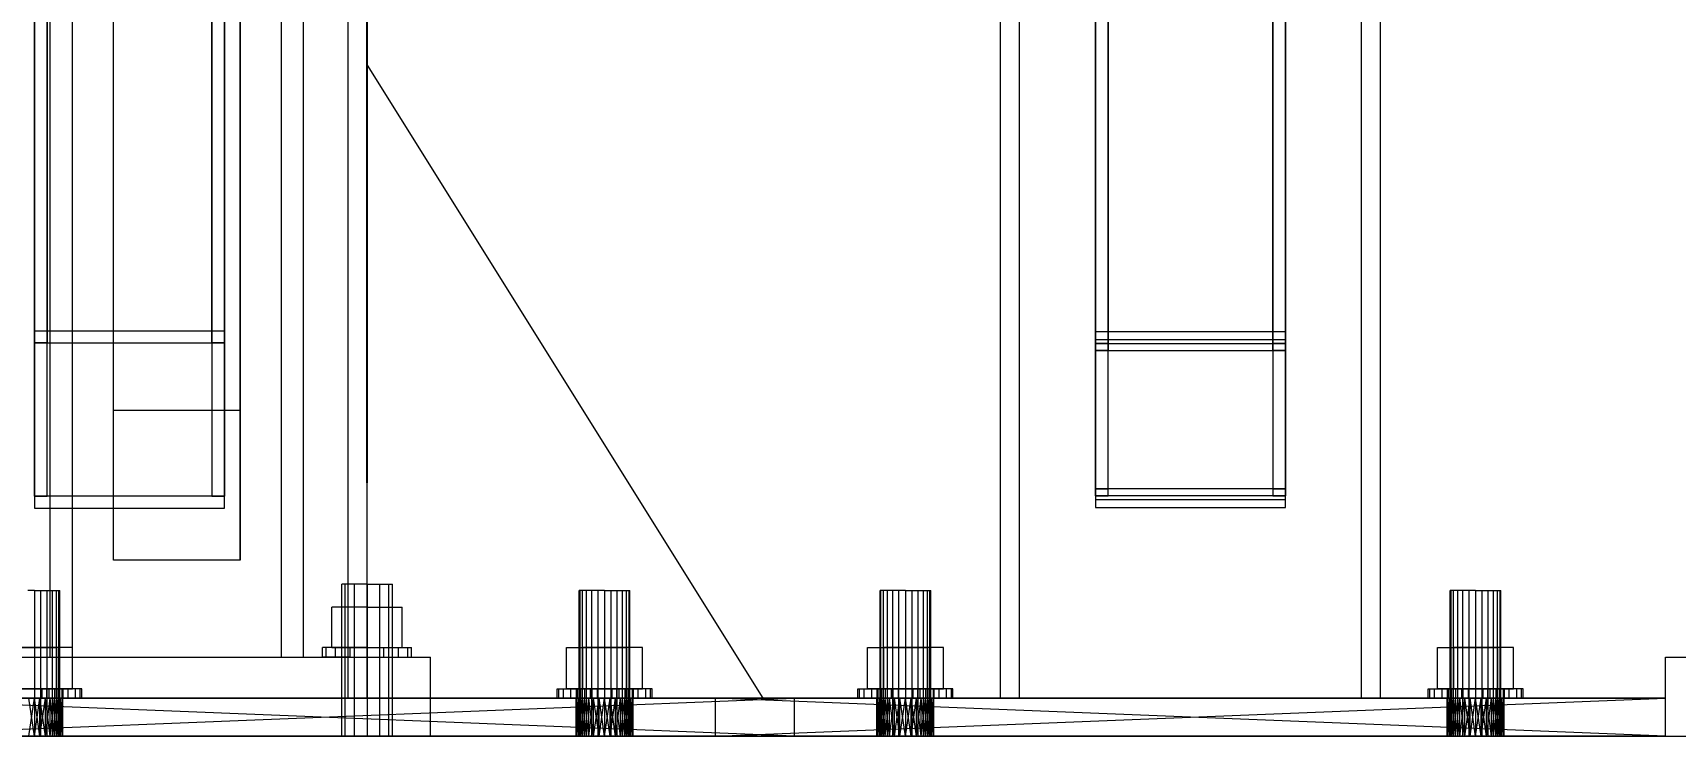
# Model space of a CAD drawing. Header units: millimetres. Extents: x -2500 to 58855, y -53268 to 6837.
# Drawn here: x 384 to 903, y -36000 to -35778 of the extents above; entities that cross this region are included whole.
import ezdxf

# ---------------------------------------------------------------- set-up
doc = ezdxf.new("R2010")
doc.units = ezdxf.units.MM
for name, color, linetype, lineweight in [('COTAS_O', 1, 'Continuous', 0), ('frontal_briquetadora', 7, 'Continuous', 0), ('frontal_C01', 7, 'Continuous', 0), ('frontal_C02', 7, 'Continuous', 0), ('frontal_C03', 7, 'Continuous', 0), ('frontal_mezcladora', 7, 'Continuous', 0)]:
    doc.layers.add(name, color=color, linetype=linetype, lineweight=lineweight)
doc.dimstyles.new('R19_100', dxfattribs={"dimtxt": 250, "dimasz": 150, "dimexe": 150, "dimexo": 80, "dimgap": 100, "dimtad": 1, "dimtih": 1, "dimtoh": 1, "dimdsep": 46, "dimcen": 0.09, "dimadec": 0, "dimazin": 0, "dimtfac": 1, "dimtdec": 4, "dimtofl": 0, "dimtmove": 0, "dimatfit": 3, "dimfxl": 1, "dimtolj": 1, "dimtzin": 0, "dimarcsym": 0})

# ---------------------------------------------------------------- blocks, each defined once
blk = doc.blocks.new('*D45')
at = {"layer": 'COTAS_O', "color": 0, "lineweight": -2, "transparency": 16777216}
for p, q in [((-1480, -35920), (-1480, -35150)), ((490, -35920), (490, -35150)), ((-1330, -35300), (340, -35300))]:
    blk.add_line(p, q, dxfattribs=at)
at = {"layer": 'COTAS_O', "color": 0, "transparency": 16777216}
for points in [[(-1330, -35275), (-1330, -35325), (-1480, -35300)], [(340, -35275), (340, -35325), (490, -35300)]]:
    blk.add_solid(points, dxfattribs=at)
at = {"layer": 'Defpoints', "color": 0, "transparency": 16777216}
for p in [(490, -35300), (-1480, -36000), (490, -36000)]:
    blk.add_point(p, dxfattribs=at)
blk = doc.blocks.new('*D47')
at = {"layer": 'COTAS_O', "color": 0, "lineweight": -2, "transparency": 16777216}
for p, q in [((-1400, -35920), (-1400, -35150)), ((1400, -35920), (1400, -35150)), ((-1250, -35300), (1250, -35300))]:
    blk.add_line(p, q, dxfattribs=at)
at = {"layer": 'COTAS_O', "color": 0, "transparency": 16777216}
for points in [[(-1250, -35275), (-1250, -35325), (-1400, -35300)], [(1250, -35275), (1250, -35325), (1400, -35300)]]:
    blk.add_solid(points, dxfattribs=at)
at = {"layer": 'Defpoints', "color": 0, "transparency": 16777216}
for p in [(1400, -35300), (-1400, -36000), (1400, -36000)]:
    blk.add_point(p, dxfattribs=at)

msp = doc.modelspace()

# ---------------------------------------------------------------- linework, layer by layer
at = {"layer": 'frontal_briquetadora'}
for p, q in [((484, -35988), (484, -34950)), ((490, -35988), (490, -34950)), ((385, -35872.053), (385, -35072.053)), ((385, -35075.779), (385, -35875.779)), ((389, -35075.779), (389, -35875.779)), ((441, -35875.779), (441, -35075.779)), ((445, -35072.053), (445, -35872.053)), ((445, -35875.779), (445, -35075.779)), ((385, -35924.221), (385, -35124.221)), ((385, -35127.947), (385, -35927.947)), ((389, -35924.221), (389, -35124.221)), ((441, -35124.221), (441, -35924.221)), ((445, -35124.221), (445, -35924.221)), ((445, -35927.947), (445, -35127.947)), ((490, -35988), (490, -35788)), ((490, -35788), (615, -35988)), ((445, -35872.053), (385, -35872.053)), ((385, -35872.053), (385, -35875.779)), ((445, -35875.779), (445, -35872.053)), ((385, -35875.779), (445, -35875.779)), ((389, -35875.779), (385, -35875.779)), ((385, -35875.779), (385, -35924.221)), ((389, -35924.221), (389, -35875.779)), ((445, -35875.779), (441, -35875.779)), ((441, -35875.779), (441, -35924.221)), ((445, -35924.221), (445, -35875.779)), ((445, -35924.221), (385, -35924.221)), ((385, -35924.221), (385, -35927.947)), ((385, -35924.221), (389, -35924.221)), ((441, -35924.221), (445, -35924.221)), ((445, -35927.947), (445, -35924.221)), ((385, -35927.947), (445, -35927.947)), ((385, -35954), (382.929, -35954)), ((385, -35954), (387.071, -35954)), ((385, -35954), (385, -36000)), ((387.071, -35954), (389, -35954)), ((387.071, -36000), (387.071, -35954)), ((389, -35954), (390.657, -35954)), ((389, -36000), (389, -35954)), ((390.657, -35954), (391.928, -35954)), ((390.657, -36000), (390.657, -35954)), ((391.928, -35954), (392.727, -35954)), ((391.928, -36000), (391.928, -35954)), ((392.727, -35954), (393, -35954)), ((392.727, -36000), (392.727, -35954)), ((393, -36000), (393, -35954)), ((557.273, -35954), (557, -35954)), ((557, -36000), (557, -35954)), ((558.072, -35954), (557.273, -35954)), ((557.273, -36000), (557.273, -35954)), ((559.343, -35954), (558.072, -35954)), ((558.072, -36000), (558.072, -35954)), ((561, -35954), (559.343, -35954)), ((559.343, -36000), (559.343, -35954)), ((562.929, -35954), (561, -35954)), ((561, -36000), (561, -35954)), ((565, -35954), (562.929, -35954)), ((562.929, -36000), (562.929, -35954)), ((565, -35954), (567.071, -35954)), ((565, -35954), (565, -36000)), ((567.071, -35954), (569, -35954)), ((567.071, -36000), (567.071, -35954)), ((569, -35954), (570.657, -35954)), ((569, -36000), (569, -35954)), ((570.657, -35954), (571.928, -35954)), ((570.657, -36000), (570.657, -35954)), ((571.928, -35954), (572.727, -35954)), ((571.928, -36000), (571.928, -35954)), ((572.727, -35954), (573, -35954)), ((572.727, -36000), (572.727, -35954)), ((573, -36000), (573, -35954)), ((373.006, -35972), (385, -35972)), ((385, -35972), (378.072, -35972)), ((396.994, -35972), (385, -35972)), ((385, -35972), (385, -35985)), ((385, -35972), (391.928, -35972)), ((391.928, -35972), (391.928, -35985)), ((396.994, -35972), (391.928, -35972)), ((396.994, -35985), (396.994, -35972)), ((553.006, -35985), (553.006, -35972)), ((553.006, -35972), (565, -35972)), ((553.006, -35972), (558.072, -35972)), ((565, -35972), (558.072, -35972)), ((558.072, -35972), (558.072, -35985)), ((576.994, -35972), (565, -35972)), ((565, -35972), (565, -35985)), ((565, -35972), (571.928, -35972)), ((571.928, -35972), (571.928, -35985)), ((576.994, -35972), (571.928, -35972)), ((576.994, -35985), (576.994, -35972)), ((565, -35988), (325, -35988)), ((325, -35988), (563.244, -35988)), ((325, -35988), (385, -35988)), ((386.756, -35988), (325, -35988)), ((625, -35988), (325, -35988)), ((325, -35988), (561.556, -35988)), ((388.444, -35988), (325, -35988)), ((325, -35988), (560, -35988)), ((390, -35988), (325, -35988)), ((325, -35988), (558.636, -35988)), ((325, -35988), (557.517, -35988)), ((325, -35988), (556.685, -35988)), ((325, -35988), (556.173, -35988)), ((325, -35988), (556, -35988)), ((566.756, -35988), (325, -35988)), ((625, -36000), (325, -35988)), ((325, -36000), (625, -35988)), ((346, -35988), (484, -35988)), ((385, -35985), (373.006, -35985)), ((385, -35988), (376, -35988)), ((385, -35988), (376.173, -35988)), ((385, -35988), (376.685, -35988)), ((385, -35988), (377.517, -35988)), ((378.072, -35985), (385, -35985)), ((385, -35988), (378.636, -35988)), ((385, -35988), (380, -35988)), ((381.118, -35985), (385, -35985)), ((385, -35988), (381.118, -35988)), ((385, -35988), (381.556, -35988)), ((385, -35985), (382.671, -35985)), ((382.671, -35988), (385, -35988)), ((383.244, -35988), (385, -35988)), ((383.244, -36000), (385, -35988)), ((385, -36000), (383.244, -35988)), ((388.882, -35985), (385, -35985)), ((385, -35985), (385, -35988)), ((385, -35985), (387.329, -35985)), ((385, -35985), (396.994, -35985)), ((391.928, -35985), (385, -35985)), ((385, -35988), (386.756, -35988)), ((385, -35988), (388.444, -35988)), ((385, -35988), (390, -35988)), ((385, -35988), (391.364, -35988)), ((385, -35988), (392.483, -35988)), ((385, -35988), (393.315, -35988)), ((385, -35988), (393.827, -35988)), ((385, -35988), (394, -35988)), ((385, -35988), (385, -36000)), ((386.756, -36000), (385, -35988)), ((385, -36000), (386.756, -35988)), ((385, -35988), (388.882, -35988)), ((387.329, -35988), (385, -35988)), ((386.756, -35988), (388.444, -35988)), ((386.756, -35988), (394, -35988)), ((386.756, -36000), (386.756, -35988)), ((388.444, -36000), (386.756, -35988)), ((386.756, -36000), (388.444, -35988)), ((387.329, -35985), (387.329, -35988)), ((388.882, -35985), (387.329, -35985)), ((387.329, -35985), (389.5, -35985)), ((387.329, -35988), (388.882, -35988)), ((389.5, -35988), (387.329, -35988)), ((388.444, -35988), (390, -35988)), ((388.444, -35988), (394, -35988)), ((388.444, -36000), (388.444, -35988)), ((390, -36000), (388.444, -35988)), ((388.444, -36000), (390, -35988)), ((388.882, -35988), (388.882, -35985)), ((392.5, -35985), (388.882, -35985)), ((388.882, -35988), (392.5, -35988)), ((389.5, -35985), (389.5, -35988)), ((392.5, -35985), (389.5, -35985)), ((389.5, -35985), (391.364, -35985)), ((389.5, -35988), (392.5, -35988)), ((391.364, -35988), (389.5, -35988)), ((391.364, -35988), (390, -35988)), ((390, -35988), (394, -35988)), ((390, -35988), (558.636, -35988)), ((565, -35988), (390, -35988)), ((390, -36000), (390, -35988)), ((391.364, -36000), (390, -35988)), ((390, -36000), (391.364, -35988)), ((391.364, -35985), (391.364, -35988)), ((395.607, -35985), (391.364, -35985)), ((391.364, -35985), (392.794, -35985)), ((392.483, -35988), (391.364, -35988)), ((391.364, -35988), (394, -35988)), ((391.364, -35988), (558.636, -35988)), ((391.364, -35988), (556, -35988)), ((391.364, -35988), (556.173, -35988)), ((391.364, -35988), (556.685, -35988)), ((391.364, -35988), (557.517, -35988)), ((565, -35988), (391.364, -35988)), ((391.364, -36000), (391.364, -35988)), ((392.483, -36000), (391.364, -35988)), ((391.364, -36000), (392.483, -35988)), ((391.364, -35988), (395.607, -35988)), ((392.794, -35988), (391.364, -35988)), ((391.928, -35985), (396.994, -35985)), ((393.315, -35988), (392.483, -35988)), ((392.483, -35988), (394, -35988)), ((392.483, -35988), (558.636, -35988)), ((565, -35988), (392.483, -35988)), ((392.483, -36000), (392.483, -35988)), ((393.315, -36000), (392.483, -35988)), ((392.483, -36000), (393.315, -35988)), ((392.5, -35988), (392.5, -35985)), ((395.607, -35985), (392.5, -35985)), ((392.5, -35988), (395.607, -35988)), ((392.794, -35985), (392.794, -35988)), ((397.99, -35985), (392.794, -35985)), ((392.794, -35985), (393.693, -35985)), ((392.794, -35988), (397.99, -35988)), ((393.693, -35988), (392.794, -35988)), ((393.827, -35988), (393.315, -35988)), ((393.315, -35988), (394, -35988)), ((393.315, -35988), (558.636, -35988)), ((565, -35988), (393.315, -35988)), ((393.315, -36000), (393.315, -35988)), ((393.827, -36000), (393.315, -35988)), ((393.315, -36000), (393.827, -35988)), ((393.693, -35985), (393.693, -35988)), ((399.489, -35985), (393.693, -35985)), ((393.693, -35985), (394, -35985)), ((393.693, -35988), (399.489, -35988)), ((394, -35988), (393.693, -35988)), ((394, -35988), (393.827, -35988)), ((393.827, -35988), (558.636, -35988)), ((393.827, -35988), (565, -35988)), ((393.827, -36000), (393.827, -35988)), ((394, -36000), (393.827, -35988)), ((393.827, -36000), (394, -35988)), ((394, -35985), (394, -35988)), ((400, -35985), (394, -35985)), ((394, -35988), (558.636, -35988)), ((394, -35988), (560, -35988)), ((394, -35988), (561.556, -35988)), ((394, -35988), (563.244, -35988)), ((394, -35988), (565, -35988)), ((394, -36000), (394, -35988)), ((394, -35988), (400, -35988)), ((395.607, -35988), (395.607, -35985)), ((397.99, -35985), (395.607, -35985)), ((395.607, -35988), (397.99, -35988)), ((397.99, -35988), (397.99, -35985)), ((399.489, -35985), (397.99, -35985)), ((397.99, -35988), (399.489, -35988)), ((399.489, -35988), (399.489, -35985)), ((400, -35985), (399.489, -35985)), ((399.489, -35988), (400, -35988)), ((400, -35988), (400, -35985)), ((484, -35988), (490, -35988)), ((615, -35988), (490, -35988)), ((550, -35988), (550, -35985)), ((550, -35985), (550.511, -35985)), ((550, -35985), (556, -35985)), ((550.511, -35988), (550, -35988)), ((556, -35988), (550, -35988)), ((550.511, -35988), (550.511, -35985)), ((550.511, -35985), (552.01, -35985)), ((550.511, -35985), (556.307, -35985)), ((552.01, -35988), (550.511, -35988)), ((556.307, -35988), (550.511, -35988)), ((552.01, -35988), (552.01, -35985)), ((552.01, -35985), (554.393, -35985)), ((552.01, -35985), (557.206, -35985)), ((554.393, -35988), (552.01, -35988)), ((557.206, -35988), (552.01, -35988)), ((565, -35985), (553.006, -35985)), ((558.072, -35985), (553.006, -35985)), ((554.393, -35988), (554.393, -35985)), ((554.393, -35985), (557.5, -35985)), ((554.393, -35985), (558.636, -35985)), ((557.5, -35988), (554.393, -35988)), ((558.636, -35988), (554.393, -35988)), ((556.307, -35985), (556, -35985)), ((556, -35985), (556, -35988)), ((556, -35988), (556.173, -35988)), ((565, -35988), (556, -35988)), ((563.244, -35988), (556, -35988)), ((561.556, -35988), (556, -35988)), ((560, -35988), (556, -35988)), ((558.636, -35988), (556, -35988)), ((556, -36000), (556.173, -35988)), ((556, -36000), (556, -35988)), ((556.173, -36000), (556, -35988)), ((556, -35988), (556.307, -35988)), ((556.173, -35988), (556.685, -35988)), ((565, -35988), (556.173, -35988)), ((556.173, -36000), (556.685, -35988)), ((556.173, -36000), (556.173, -35988)), ((556.685, -36000), (556.173, -35988)), ((557.206, -35985), (556.307, -35985)), ((556.307, -35985), (556.307, -35988)), ((556.307, -35988), (557.206, -35988)), ((556.685, -35988), (557.517, -35988)), ((565, -35988), (556.685, -35988)), ((556.685, -36000), (557.517, -35988)), ((556.685, -36000), (556.685, -35988)), ((557.517, -36000), (556.685, -35988)), ((558.636, -35985), (557.206, -35985)), ((557.206, -35985), (557.206, -35988)), ((557.206, -35988), (558.636, -35988)), ((557.5, -35988), (557.5, -35985)), ((557.5, -35985), (561.118, -35985)), ((557.5, -35985), (560.5, -35985)), ((561.118, -35988), (557.5, -35988)), ((560.5, -35988), (557.5, -35988)), ((557.517, -35988), (558.636, -35988)), ((565, -35988), (557.517, -35988)), ((557.517, -36000), (558.636, -35988)), ((557.517, -36000), (557.517, -35988)), ((558.636, -36000), (557.517, -35988)), ((558.072, -35985), (565, -35985)), ((560.5, -35985), (558.636, -35985)), ((558.636, -35985), (558.636, -35988)), ((558.636, -35988), (560, -35988)), ((565, -35988), (558.636, -35988)), ((558.636, -36000), (560, -35988)), ((558.636, -36000), (558.636, -35988)), ((560, -36000), (558.636, -35988)), ((558.636, -35988), (560.5, -35988)), ((560, -35988), (561.556, -35988)), ((565, -35988), (560, -35988)), ((560, -36000), (561.556, -35988)), ((560, -36000), (560, -35988)), ((561.556, -36000), (560, -35988)), ((562.671, -35985), (560.5, -35985)), ((560.5, -35985), (560.5, -35988)), ((560.5, -35988), (562.671, -35988)), ((561.118, -35988), (561.118, -35985)), ((561.118, -35985), (565, -35985)), ((561.118, -35985), (562.671, -35985)), ((565, -35988), (561.118, -35988)), ((562.671, -35988), (561.118, -35988)), ((561.556, -35988), (563.244, -35988)), ((565, -35988), (561.556, -35988)), ((561.556, -36000), (563.244, -35988)), ((561.556, -36000), (561.556, -35988)), ((563.244, -36000), (561.556, -35988)), ((565, -35985), (562.671, -35985)), ((562.671, -35985), (562.671, -35988)), ((562.671, -35988), (565, -35988)), ((563.244, -35988), (565, -35988)), ((563.244, -36000), (565, -35988)), ((563.244, -36000), (563.244, -35988)), ((565, -36000), (563.244, -35988)), ((568.882, -35985), (565, -35985)), ((565, -35985), (565, -35988)), ((565, -35985), (567.329, -35985)), ((565, -35985), (576.994, -35985)), ((571.928, -35985), (565, -35985)), ((565, -35988), (566.756, -35988)), ((565, -35988), (625, -35988)), ((565, -35988), (565, -36000)), ((566.756, -36000), (565, -35988)), ((565, -36000), (566.756, -35988)), ((565, -35988), (568.882, -35988)), ((567.329, -35988), (565, -35988)), ((566.756, -35988), (625, -35988)), ((568.444, -35988), (566.756, -35988)), ((566.756, -35988), (570, -35988)), ((566.756, -35988), (571.364, -35988)), ((566.756, -35988), (572.483, -35988)), ((566.756, -35988), (573.315, -35988)), ((566.756, -35988), (573.827, -35988)), ((566.756, -35988), (574, -35988)), ((566.756, -36000), (566.756, -35988)), ((568.444, -36000), (566.756, -35988)), ((566.756, -36000), (568.444, -35988)), ((567.329, -35985), (567.329, -35988)), ((568.882, -35985), (567.329, -35985)), ((567.329, -35985), (569.5, -35985)), ((567.329, -35988), (568.882, -35988)), ((569.5, -35988), (567.329, -35988)), ((568.444, -35988), (625, -35988)), ((570, -35988), (568.444, -35988)), ((568.444, -35988), (574, -35988)), ((568.444, -36000), (568.444, -35988)), ((570, -36000), (568.444, -35988)), ((568.444, -36000), (570, -35988)), ((568.882, -35988), (568.882, -35985)), ((572.5, -35985), (568.882, -35985)), ((568.882, -35988), (572.5, -35988)), ((569.5, -35985), (569.5, -35988)), ((572.5, -35985), (569.5, -35985)), ((569.5, -35985), (571.364, -35985)), ((569.5, -35988), (572.5, -35988)), ((571.364, -35988), (569.5, -35988)), ((570, -35988), (625, -35988)), ((571.364, -35988), (570, -35988)), ((570, -35988), (574, -35988)), ((570, -36000), (570, -35988)), ((571.364, -36000), (570, -35988)), ((570, -36000), (571.364, -35988)), ((571.364, -35985), (571.364, -35988)), ((575.607, -35985), (571.364, -35985)), ((571.364, -35985), (572.794, -35985)), ((571.364, -35988), (625, -35988)), ((572.483, -35988), (571.364, -35988)), ((571.364, -35988), (574, -35988)), ((571.364, -36000), (571.364, -35988)), ((572.483, -36000), (571.364, -35988)), ((571.364, -36000), (572.483, -35988)), ((571.364, -35988), (575.607, -35988)), ((572.794, -35988), (571.364, -35988)), ((571.928, -35985), (576.994, -35985)), ((572.483, -35988), (625, -35988)), ((573.315, -35988), (572.483, -35988)), ((572.483, -35988), (574, -35988)), ((572.483, -36000), (572.483, -35988)), ((573.315, -36000), (572.483, -35988)), ((572.483, -36000), (573.315, -35988)), ((572.5, -35988), (572.5, -35985)), ((575.607, -35985), (572.5, -35985)), ((572.5, -35988), (575.607, -35988)), ((572.794, -35985), (572.794, -35988)), ((577.99, -35985), (572.794, -35985)), ((572.794, -35985), (573.693, -35985)), ((572.794, -35988), (577.99, -35988)), ((573.693, -35988), (572.794, -35988)), ((573.315, -35988), (625, -35988)), ((573.827, -35988), (573.315, -35988)), ((573.315, -36000), (573.315, -35988)), ((573.827, -36000), (573.315, -35988)), ((573.315, -36000), (573.827, -35988)), ((573.693, -35985), (573.693, -35988)), ((579.489, -35985), (573.693, -35985)), ((573.693, -35985), (574, -35985)), ((573.693, -35988), (579.489, -35988)), ((574, -35988), (573.693, -35988)), ((573.827, -35988), (625, -35988)), ((574, -35988), (573.827, -35988)), ((573.827, -36000), (573.827, -35988)), ((574, -36000), (573.827, -35988)), ((573.827, -36000), (574, -35988)), ((574, -35985), (574, -35988)), ((580, -35985), (574, -35985)), ((574, -35988), (625, -35988)), ((574, -36000), (574, -35988)), ((574, -35988), (580, -35988)), ((575.607, -35988), (575.607, -35985)), ((577.99, -35985), (575.607, -35985)), ((575.607, -35988), (577.99, -35988)), ((577.99, -35988), (577.99, -35985)), ((579.489, -35985), (577.99, -35985)), ((577.99, -35988), (579.489, -35988)), ((579.489, -35988), (579.489, -35985)), ((580, -35985), (579.489, -35985)), ((579.489, -35988), (580, -35988)), ((580, -35988), (580, -35985)), ((625, -36000), (625, -35988)), ((325, -36000), (565, -36000)), ((563.244, -36000), (325, -36000)), ((385, -36000), (325, -36000)), ((325, -36000), (386.756, -36000)), ((325, -36000), (625, -36000)), ((561.556, -36000), (325, -36000)), ((325, -36000), (388.444, -36000)), ((560, -36000), (325, -36000)), ((325, -36000), (390, -36000)), ((558.636, -36000), (325, -36000)), ((557.517, -36000), (325, -36000)), ((556.685, -36000), (325, -36000)), ((556.173, -36000), (325, -36000)), ((556, -36000), (325, -36000)), ((325, -36000), (566.756, -36000)), ((376, -36000), (385, -36000)), ((376.173, -36000), (385, -36000)), ((376.685, -36000), (385, -36000)), ((377.517, -36000), (385, -36000)), ((378.636, -36000), (385, -36000)), ((380, -36000), (385, -36000)), ((381.556, -36000), (385, -36000)), ((382.929, -36000), (385, -36000)), ((385, -36000), (383.244, -36000)), ((386.756, -36000), (385, -36000)), ((388.444, -36000), (385, -36000)), ((390, -36000), (385, -36000)), ((391.364, -36000), (385, -36000)), ((392.483, -36000), (385, -36000)), ((393.315, -36000), (385, -36000)), ((393.827, -36000), (385, -36000)), ((394, -36000), (385, -36000)), ((385, -36000), (387.071, -36000)), ((388.444, -36000), (386.756, -36000)), ((394, -36000), (386.756, -36000)), ((387.071, -36000), (389, -36000)), ((390, -36000), (388.444, -36000)), ((394, -36000), (388.444, -36000)), ((389, -36000), (390.657, -36000)), ((390, -36000), (391.364, -36000)), ((394, -36000), (390, -36000)), ((558.636, -36000), (390, -36000)), ((390, -36000), (565, -36000)), ((390.657, -36000), (391.928, -36000)), ((391.364, -36000), (392.483, -36000)), ((394, -36000), (391.364, -36000)), ((558.636, -36000), (391.364, -36000)), ((556, -36000), (391.364, -36000)), ((556.173, -36000), (391.364, -36000)), ((556.685, -36000), (391.364, -36000)), ((557.517, -36000), (391.364, -36000)), ((391.364, -36000), (565, -36000)), ((391.928, -36000), (392.727, -36000)), ((392.483, -36000), (393.315, -36000)), ((394, -36000), (392.483, -36000)), ((558.636, -36000), (392.483, -36000)), ((392.483, -36000), (565, -36000)), ((392.727, -36000), (393, -36000)), ((393.315, -36000), (393.827, -36000)), ((394, -36000), (393.315, -36000)), ((558.636, -36000), (393.315, -36000)), ((393.315, -36000), (565, -36000)), ((393.827, -36000), (394, -36000)), ((558.636, -36000), (393.827, -36000)), ((565, -36000), (393.827, -36000)), ((558.636, -36000), (394, -36000)), ((560, -36000), (394, -36000)), ((561.556, -36000), (394, -36000)), ((563.244, -36000), (394, -36000)), ((565, -36000), (394, -36000)), ((556.173, -36000), (556, -36000)), ((556, -36000), (565, -36000)), ((556, -36000), (563.244, -36000)), ((556, -36000), (561.556, -36000)), ((556, -36000), (560, -36000)), ((556, -36000), (558.636, -36000)), ((556.685, -36000), (556.173, -36000)), ((556.173, -36000), (565, -36000)), ((557.517, -36000), (556.685, -36000)), ((556.685, -36000), (565, -36000)), ((557.273, -36000), (557, -36000)), ((558.072, -36000), (557.273, -36000)), ((558.636, -36000), (557.517, -36000)), ((557.517, -36000), (565, -36000)), ((559.343, -36000), (558.072, -36000)), ((560, -36000), (558.636, -36000)), ((558.636, -36000), (565, -36000)), ((561, -36000), (559.343, -36000)), ((561.556, -36000), (560, -36000)), ((560, -36000), (565, -36000)), ((562.929, -36000), (561, -36000)), ((563.244, -36000), (561.556, -36000)), ((561.556, -36000), (565, -36000)), ((562.929, -36000), (565, -36000)), ((565, -36000), (563.244, -36000)), ((566.756, -36000), (565, -36000)), ((625, -36000), (565, -36000)), ((565, -36000), (567.071, -36000)), ((625, -36000), (566.756, -36000)), ((566.756, -36000), (568.444, -36000)), ((570, -36000), (566.756, -36000)), ((571.364, -36000), (566.756, -36000)), ((572.483, -36000), (566.756, -36000)), ((573.315, -36000), (566.756, -36000)), ((573.827, -36000), (566.756, -36000)), ((574, -36000), (566.756, -36000)), ((567.071, -36000), (569, -36000)), ((625, -36000), (568.444, -36000)), ((568.444, -36000), (570, -36000)), ((574, -36000), (568.444, -36000)), ((569, -36000), (570.657, -36000)), ((625, -36000), (570, -36000)), ((570, -36000), (571.364, -36000)), ((574, -36000), (570, -36000)), ((570.657, -36000), (571.928, -36000)), ((625, -36000), (571.364, -36000)), ((571.364, -36000), (572.483, -36000)), ((574, -36000), (571.364, -36000)), ((571.928, -36000), (572.727, -36000)), ((625, -36000), (572.483, -36000)), ((572.483, -36000), (573.315, -36000)), ((574, -36000), (572.483, -36000)), ((572.727, -36000), (573, -36000)), ((625, -36000), (573.315, -36000)), ((573.315, -36000), (573.827, -36000)), ((625, -36000), (573.827, -36000)), ((573.827, -36000), (574, -36000)), ((625, -36000), (574, -36000))]:
    msp.add_line(p, q, dxfattribs=at)
at = {"layer": 'frontal_C01'}
for p, q in [((390, -35975), (390, -34088.498)), ((397, -35975), (397, -34088.498)), ((463, -35975), (463, -34088.498)), ((470, -35975), (470, -34088.498)), ((390, -35975), (390, -34888.934)), ((397, -35975), (397, -34888.934)), ((463, -35975), (463, -34888.934)), ((470, -35975), (470, -34888.934)), ((390, -35975), (390, -35689.369)), ((397, -35975), (397, -35689.369)), ((463, -35975), (463, -35689.369)), ((470, -35975), (470, -35689.369)), ((410, -35897.026), (410, -35706.138)), ((450, -35706.138), (450, -35897.026)), ((410, -35944.394), (410, -35753.506)), ((450, -35944.394), (450, -35753.506)), ((410, -35944.394), (410, -35897.026)), ((410, -35897.026), (450, -35897.026)), ((450, -35897.026), (450, -35944.394)), ((450, -35944.394), (410, -35944.394)), ((483.072, -35952), (482, -35952)), ((482, -36000), (482, -35952)), ((486, -35952), (483.072, -35952)), ((483.072, -36000), (483.072, -35952)), ((490, -35952), (486, -35952)), ((486, -36000), (486, -35952)), ((490, -35952), (494, -35952)), ((490, -35952), (490, -36000)), ((494, -35952), (496.928, -35952)), ((494, -36000), (494, -35952)), ((496.928, -35952), (498, -35952)), ((496.928, -36000), (496.928, -35952)), ((498, -36000), (498, -35952)), ((490, -35959.2), (478.915, -35959.2)), ((478.915, -35972), (478.915, -35959.2)), ((490, -35959.2), (501.085, -35959.2)), ((490, -35959.2), (490, -35972)), ((501.085, -35972), (501.085, -35959.2)), ((477.066, -35972), (476, -35972)), ((476, -35975), (476, -35972)), ((480.101, -35972), (477.066, -35972)), ((477.066, -35975), (477.066, -35972)), ((478.915, -35972), (490, -35972)), ((484.642, -35972), (480.101, -35972)), ((480.101, -35975), (480.101, -35972)), ((490, -35972), (484.642, -35972)), ((484.642, -35975), (484.642, -35972)), ((490, -35972), (495.358, -35972)), ((490, -35972), (490, -35975)), ((490, -35972), (501.085, -35972)), ((495.358, -35972), (499.899, -35972)), ((495.358, -35975), (495.358, -35972)), ((499.899, -35972), (502.934, -35972)), ((499.899, -35975), (499.899, -35972)), ((502.934, -35972), (504, -35972)), ((502.934, -35975), (502.934, -35972)), ((504, -35975), (504, -35972)), ((350, -35975), (510, -35975)), ((390, -35975), (397, -35975)), ((397, -35975), (463, -35975)), ((463, -35975), (470, -35975)), ((477.066, -35975), (476, -35975)), ((480.101, -35975), (477.066, -35975)), ((484.642, -35975), (480.101, -35975)), ((484.642, -35975), (490, -35975)), ((490, -35975), (495.358, -35975)), ((495.358, -35975), (499.899, -35975)), ((499.899, -35975), (502.934, -35975)), ((502.934, -35975), (504, -35975)), ((510, -36000), (510, -35975)), ((900, -35975), (1060, -35975)), ((900, -36000), (900, -35975)), ((350, -36000), (510, -36000)), ((483.072, -36000), (482, -36000)), ((486, -36000), (483.072, -36000)), ((486, -36000), (490, -36000)), ((490, -36000), (494, -36000)), ((494, -36000), (496.928, -36000)), ((496.928, -36000), (498, -36000)), ((900, -36000), (1060, -36000))]:
    msp.add_line(p, q, dxfattribs=at)
at = {"layer": 'frontal_C02'}
for p, q in [((390, -35975), (390, -33576.746)), ((397, -35975), (397, -33576.746)), ((463, -35975), (463, -33576.746)), ((470, -35975), (470, -33576.746)), ((390, -35975), (390, -34072.136)), ((397, -35975), (397, -34072.136)), ((463, -35975), (463, -34072.136)), ((470, -35975), (470, -34072.136)), ((390, -35975), (390, -34861.253)), ((397, -35975), (397, -34861.253)), ((463, -35975), (463, -34861.253)), ((470, -35975), (470, -34861.253)), ((390, -35975), (390, -35610.837)), ((397, -35975), (397, -35610.837)), ((463, -35975), (463, -35610.837)), ((470, -35975), (470, -35610.837)), ((483.072, -35952), (482, -35952)), ((482, -36000), (482, -35952)), ((486, -35952), (483.072, -35952)), ((483.072, -36000), (483.072, -35952)), ((490, -35952), (486, -35952)), ((486, -36000), (486, -35952)), ((490, -35952), (494, -35952)), ((490, -35952), (490, -36000)), ((494, -35952), (496.928, -35952)), ((494, -36000), (494, -35952)), ((496.928, -35952), (498, -35952)), ((496.928, -36000), (496.928, -35952)), ((498, -36000), (498, -35952)), ((490, -35959.2), (478.915, -35959.2)), ((478.915, -35972), (478.915, -35959.2)), ((490, -35959.2), (501.085, -35959.2)), ((490, -35959.2), (490, -35972)), ((501.085, -35972), (501.085, -35959.2)), ((477.066, -35972), (476, -35972)), ((476, -35975), (476, -35972)), ((480.101, -35972), (477.066, -35972)), ((477.066, -35975), (477.066, -35972)), ((478.915, -35972), (490, -35972)), ((484.642, -35972), (480.101, -35972)), ((480.101, -35975), (480.101, -35972)), ((490, -35972), (484.642, -35972)), ((484.642, -35975), (484.642, -35972)), ((490, -35972), (495.358, -35972)), ((490, -35972), (490, -35975)), ((490, -35972), (501.085, -35972)), ((495.358, -35972), (499.899, -35972)), ((495.358, -35975), (495.358, -35972)), ((499.899, -35972), (502.934, -35972)), ((499.899, -35975), (499.899, -35972)), ((502.934, -35972), (504, -35972)), ((502.934, -35975), (502.934, -35972)), ((504, -35975), (504, -35972)), ((350, -35975), (510, -35975)), ((390, -35975), (397, -35975)), ((397, -35975), (463, -35975)), ((463, -35975), (470, -35975)), ((477.066, -35975), (476, -35975)), ((480.101, -35975), (477.066, -35975)), ((484.642, -35975), (480.101, -35975)), ((484.642, -35975), (490, -35975)), ((490, -35975), (495.358, -35975)), ((495.358, -35975), (499.899, -35975)), ((499.899, -35975), (502.934, -35975)), ((502.934, -35975), (504, -35975)), ((510, -36000), (510, -35975)), ((350, -36000), (510, -36000)), ((483.072, -36000), (482, -36000)), ((486, -36000), (483.072, -36000)), ((486, -36000), (490, -36000)), ((490, -36000), (494, -36000)), ((494, -36000), (496.928, -36000)), ((496.928, -36000), (498, -36000))]:
    msp.add_line(p, q, dxfattribs=at)
at = {"layer": 'frontal_C03'}
for p, q in [((390, -35975), (390, -33153.291)), ((397, -35975), (397, -33153.291)), ((463, -35975), (463, -33153.291)), ((470, -35975), (470, -33153.291)), ((390, -35975), (390, -33352.58)), ((397, -35975), (397, -33352.58)), ((463, -35975), (463, -33352.58)), ((470, -35975), (470, -33352.58)), ((390, -35975), (390, -34079.714)), ((397, -35975), (397, -34079.714)), ((463, -35975), (463, -34079.714)), ((470, -35975), (470, -34079.714)), ((390, -35975), (390, -34806.848)), ((397, -35975), (397, -34806.848)), ((463, -35975), (463, -34806.848)), ((470, -35975), (470, -34806.848)), ((390, -35975), (390, -35461.683)), ((397, -35975), (397, -35461.683)), ((463, -35975), (463, -35461.683)), ((470, -35975), (470, -35461.683)), ((483.072, -35952), (482, -35952)), ((482, -36000), (482, -35952)), ((486, -35952), (483.072, -35952)), ((483.072, -36000), (483.072, -35952)), ((490, -35952), (486, -35952)), ((486, -36000), (486, -35952)), ((490, -35952), (494, -35952)), ((490, -35952), (490, -36000)), ((494, -35952), (496.928, -35952)), ((494, -36000), (494, -35952)), ((496.928, -35952), (498, -35952)), ((496.928, -36000), (496.928, -35952)), ((498, -36000), (498, -35952)), ((490, -35959.2), (478.915, -35959.2)), ((478.915, -35972), (478.915, -35959.2)), ((490, -35959.2), (501.085, -35959.2)), ((490, -35959.2), (490, -35972)), ((501.085, -35972), (501.085, -35959.2)), ((477.066, -35972), (476, -35972)), ((476, -35975), (476, -35972)), ((480.101, -35972), (477.066, -35972)), ((477.066, -35975), (477.066, -35972)), ((478.915, -35972), (490, -35972)), ((484.642, -35972), (480.101, -35972)), ((480.101, -35975), (480.101, -35972)), ((490, -35972), (484.642, -35972)), ((484.642, -35975), (484.642, -35972)), ((490, -35972), (495.358, -35972)), ((490, -35972), (490, -35975)), ((490, -35972), (501.085, -35972)), ((495.358, -35972), (499.899, -35972)), ((495.358, -35975), (495.358, -35972)), ((499.899, -35972), (502.934, -35972)), ((499.899, -35975), (499.899, -35972)), ((502.934, -35972), (504, -35972)), ((502.934, -35975), (502.934, -35972)), ((504, -35975), (504, -35972)), ((350, -35975), (510, -35975)), ((390, -35975), (397, -35975)), ((397, -35975), (463, -35975)), ((463, -35975), (470, -35975)), ((477.066, -35975), (476, -35975)), ((480.101, -35975), (477.066, -35975)), ((484.642, -35975), (480.101, -35975)), ((484.642, -35975), (490, -35975)), ((490, -35975), (495.358, -35975)), ((495.358, -35975), (499.899, -35975)), ((499.899, -35975), (502.934, -35975)), ((502.934, -35975), (504, -35975)), ((510, -36000), (510, -35975)), ((350, -36000), (510, -36000)), ((483.072, -36000), (482, -36000)), ((486, -36000), (483.072, -36000)), ((486, -36000), (490, -36000)), ((490, -36000), (494, -36000)), ((494, -36000), (496.928, -36000)), ((496.928, -36000), (498, -36000))]:
    msp.add_line(p, q, dxfattribs=at)
at = {"layer": 'frontal_mezcladora'}
for p, q in [((690, -35988), (690, -34900)), ((696, -35988), (696, -34900)), ((804, -35988), (804, -34900)), ((810, -35988), (810, -34900)), ((720, -35872.255), (720, -35022.255)), ((780, -35022.255), (780, -35872.255)), ((720, -35874.749), (720, -35024.749)), ((720, -35025.954), (720, -35875.954)), ((720, -35028.116), (720, -35878.116)), ((724, -35025.954), (724, -35875.954)), ((724, -35028.116), (724, -35878.116)), ((776, -35875.954), (776, -35025.954)), ((776, -35878.116), (776, -35028.116)), ((780, -35024.749), (780, -35874.749)), ((780, -35875.954), (780, -35025.954)), ((780, -35878.116), (780, -35028.116)), ((720, -35921.884), (720, -35071.884)), ((720, -35924.046), (720, -35074.046)), ((720, -35075.251), (720, -35925.251)), ((724, -35921.884), (724, -35071.884)), ((724, -35924.046), (724, -35074.046)), ((776, -35071.884), (776, -35921.884)), ((776, -35074.046), (776, -35924.046)), ((780, -35071.884), (780, -35921.884)), ((780, -35074.046), (780, -35924.046)), ((780, -35925.251), (780, -35075.251)), ((720, -35077.745), (720, -35927.745)), ((780, -35927.745), (780, -35077.745)), ((780, -35872.255), (720, -35872.255)), ((720, -35872.255), (720, -35875.954)), ((780, -35874.749), (720, -35874.749)), ((720, -35874.749), (720, -35878.116)), ((780, -35875.954), (780, -35872.255)), ((780, -35878.116), (780, -35874.749)), ((720, -35875.954), (780, -35875.954)), ((724, -35875.954), (720, -35875.954)), ((720, -35875.954), (720, -35924.046)), ((720, -35878.116), (780, -35878.116)), ((724, -35878.116), (720, -35878.116)), ((720, -35878.116), (720, -35921.884)), ((724, -35924.046), (724, -35875.954)), ((724, -35921.884), (724, -35878.116)), ((780, -35875.954), (776, -35875.954)), ((776, -35875.954), (776, -35924.046)), ((780, -35878.116), (776, -35878.116)), ((776, -35878.116), (776, -35921.884)), ((780, -35924.046), (780, -35875.954)), ((780, -35921.884), (780, -35878.116)), ((780, -35921.884), (720, -35921.884)), ((720, -35921.884), (720, -35925.251)), ((720, -35921.884), (724, -35921.884)), ((780, -35924.046), (720, -35924.046)), ((720, -35924.046), (720, -35927.745)), ((720, -35924.046), (724, -35924.046)), ((720, -35925.251), (780, -35925.251)), ((776, -35921.884), (780, -35921.884)), ((776, -35924.046), (780, -35924.046)), ((780, -35925.251), (780, -35921.884)), ((780, -35927.745), (780, -35924.046)), ((720, -35927.745), (780, -35927.745)), ((652.273, -35954), (652, -35954)), ((652, -36000), (652, -35954)), ((653.072, -35954), (652.273, -35954)), ((652.273, -36000), (652.273, -35954)), ((654.343, -35954), (653.072, -35954)), ((653.072, -36000), (653.072, -35954)), ((656, -35954), (654.343, -35954)), ((654.343, -36000), (654.343, -35954)), ((657.929, -35954), (656, -35954)), ((656, -36000), (656, -35954)), ((660, -35954), (657.929, -35954)), ((657.929, -36000), (657.929, -35954)), ((660, -35954), (662.071, -35954)), ((660, -35954), (660, -36000)), ((662.071, -35954), (664, -35954)), ((662.071, -36000), (662.071, -35954)), ((664, -35954), (665.657, -35954)), ((664, -36000), (664, -35954)), ((665.657, -35954), (666.928, -35954)), ((665.657, -36000), (665.657, -35954)), ((666.928, -35954), (667.727, -35954)), ((666.928, -36000), (666.928, -35954)), ((667.727, -35954), (668, -35954)), ((667.727, -36000), (667.727, -35954)), ((668, -36000), (668, -35954)), ((832.273, -35954), (832, -35954)), ((832, -36000), (832, -35954)), ((833.072, -35954), (832.273, -35954)), ((832.273, -36000), (832.273, -35954)), ((834.343, -35954), (833.072, -35954)), ((833.072, -36000), (833.072, -35954)), ((836, -35954), (834.343, -35954)), ((834.343, -36000), (834.343, -35954)), ((837.929, -35954), (836, -35954)), ((836, -36000), (836, -35954)), ((840, -35954), (837.929, -35954)), ((837.929, -36000), (837.929, -35954)), ((840, -35954), (842.071, -35954)), ((840, -35954), (840, -36000)), ((842.071, -35954), (844, -35954)), ((842.071, -36000), (842.071, -35954)), ((844, -35954), (845.657, -35954)), ((844, -36000), (844, -35954)), ((845.657, -35954), (846.928, -35954)), ((845.657, -36000), (845.657, -35954)), ((846.928, -35954), (847.727, -35954)), ((846.928, -36000), (846.928, -35954)), ((847.727, -35954), (848, -35954)), ((847.727, -36000), (847.727, -35954)), ((848, -36000), (848, -35954)), ((648.006, -35985), (648.006, -35972)), ((648.006, -35972), (660, -35972)), ((648.006, -35972), (653.072, -35972)), ((660, -35972), (653.072, -35972)), ((653.072, -35972), (653.072, -35985)), ((671.994, -35972), (660, -35972)), ((660, -35972), (660, -35985)), ((660, -35972), (666.928, -35972)), ((666.928, -35972), (666.928, -35985)), ((671.994, -35972), (666.928, -35972)), ((671.994, -35985), (671.994, -35972)), ((828.006, -35985), (828.006, -35972)), ((828.006, -35972), (840, -35972)), ((828.006, -35972), (833.072, -35972)), ((840, -35972), (833.072, -35972)), ((833.072, -35972), (833.072, -35985)), ((851.994, -35972), (840, -35972)), ((840, -35972), (840, -35985)), ((840, -35972), (846.928, -35972)), ((846.928, -35972), (846.928, -35985)), ((851.994, -35972), (846.928, -35972)), ((851.994, -35985), (851.994, -35972)), ((840, -35988), (600, -35988)), ((600, -35988), (838.244, -35988)), ((600, -35988), (660, -35988)), ((661.756, -35988), (600, -35988)), ((600, -35988), (658.244, -35988)), ((900, -35988), (600, -35988)), ((600, -35988), (836.556, -35988)), ((663.444, -35988), (600, -35988)), ((600, -35988), (656.556, -35988)), ((600, -35988), (835, -35988)), ((665, -35988), (600, -35988)), ((600, -35988), (655, -35988)), ((600, -35988), (833.636, -35988)), ((600, -35988), (653.636, -35988)), ((600, -35988), (832.517, -35988)), ((600, -35988), (652.517, -35988)), ((600, -35988), (831.685, -35988)), ((600, -35988), (651.685, -35988)), ((600, -35988), (831.173, -35988)), ((600, -35988), (651.173, -35988)), ((600, -35988), (831, -35988)), ((600, -35988), (651, -35988)), ((841.756, -35988), (600, -35988)), ((600, -36000), (600, -35988)), ((900, -36000), (600, -35988)), ((600, -36000), (900, -35988)), ((645, -35988), (645, -35985)), ((645, -35985), (645.511, -35985)), ((645, -35985), (651, -35985)), ((645.511, -35988), (645, -35988)), ((651, -35988), (645, -35988)), ((645.511, -35988), (645.511, -35985)), ((645.511, -35985), (647.01, -35985)), ((645.511, -35985), (651.307, -35985)), ((647.01, -35988), (645.511, -35988)), ((651.307, -35988), (645.511, -35988)), ((647.01, -35988), (647.01, -35985)), ((647.01, -35985), (649.393, -35985)), ((647.01, -35985), (652.206, -35985)), ((649.393, -35988), (647.01, -35988)), ((652.206, -35988), (647.01, -35988)), ((660, -35985), (648.006, -35985)), ((653.072, -35985), (648.006, -35985)), ((649.393, -35988), (649.393, -35985)), ((649.393, -35985), (652.5, -35985)), ((649.393, -35985), (653.636, -35985)), ((652.5, -35988), (649.393, -35988)), ((653.636, -35988), (649.393, -35988)), ((651.307, -35985), (651, -35985)), ((651, -35985), (651, -35988)), ((651, -35988), (651.173, -35988)), ((660, -35988), (651, -35988)), ((658.244, -35988), (651, -35988)), ((656.556, -35988), (651, -35988)), ((655, -35988), (651, -35988)), ((653.636, -35988), (651, -35988)), ((652.517, -35988), (651, -35988)), ((651, -36000), (651.173, -35988)), ((651, -36000), (651, -35988)), ((651.173, -36000), (651, -35988)), ((651, -35988), (651.307, -35988)), ((651.173, -35988), (651.685, -35988)), ((660, -35988), (651.173, -35988)), ((651.173, -36000), (651.685, -35988)), ((651.173, -36000), (651.173, -35988)), ((651.685, -36000), (651.173, -35988)), ((652.206, -35985), (651.307, -35985)), ((651.307, -35985), (651.307, -35988)), ((651.307, -35988), (652.206, -35988)), ((651.685, -35988), (652.517, -35988)), ((660, -35988), (651.685, -35988)), ((651.685, -36000), (652.517, -35988)), ((651.685, -36000), (651.685, -35988)), ((652.517, -36000), (651.685, -35988)), ((653.636, -35985), (652.206, -35985)), ((652.206, -35985), (652.206, -35988)), ((652.206, -35988), (653.636, -35988)), ((652.5, -35988), (652.5, -35985)), ((652.5, -35985), (656.118, -35985)), ((652.5, -35985), (655.5, -35985)), ((656.118, -35988), (652.5, -35988)), ((655.5, -35988), (652.5, -35988)), ((652.517, -35988), (653.636, -35988)), ((660, -35988), (652.517, -35988)), ((652.517, -36000), (653.636, -35988)), ((652.517, -36000), (652.517, -35988)), ((653.636, -36000), (652.517, -35988)), ((653.072, -35985), (660, -35985)), ((655.5, -35985), (653.636, -35985)), ((653.636, -35985), (653.636, -35988)), ((653.636, -35988), (655, -35988)), ((660, -35988), (653.636, -35988)), ((653.636, -36000), (655, -35988)), ((653.636, -36000), (653.636, -35988)), ((655, -36000), (653.636, -35988)), ((653.636, -35988), (655.5, -35988)), ((655, -35988), (656.556, -35988)), ((660, -35988), (655, -35988)), ((655, -36000), (656.556, -35988)), ((655, -36000), (655, -35988)), ((656.556, -36000), (655, -35988)), ((657.671, -35985), (655.5, -35985)), ((655.5, -35985), (655.5, -35988)), ((655.5, -35988), (657.671, -35988)), ((656.118, -35988), (656.118, -35985)), ((656.118, -35985), (660, -35985)), ((656.118, -35985), (657.671, -35985)), ((660, -35988), (656.118, -35988)), ((657.671, -35988), (656.118, -35988)), ((656.556, -35988), (658.244, -35988)), ((660, -35988), (656.556, -35988)), ((656.556, -36000), (658.244, -35988)), ((656.556, -36000), (656.556, -35988)), ((658.244, -36000), (656.556, -35988)), ((660, -35985), (657.671, -35985)), ((657.671, -35985), (657.671, -35988)), ((657.671, -35988), (660, -35988)), ((658.244, -35988), (660, -35988)), ((658.244, -36000), (660, -35988)), ((658.244, -36000), (658.244, -35988)), ((660, -36000), (658.244, -35988)), ((663.882, -35985), (660, -35985)), ((660, -35985), (660, -35988)), ((660, -35985), (662.329, -35985)), ((660, -35985), (671.994, -35985)), ((666.928, -35985), (660, -35985)), ((660, -35988), (661.756, -35988)), ((660, -35988), (663.444, -35988)), ((660, -35988), (665, -35988)), ((660, -35988), (666.364, -35988)), ((660, -35988), (667.483, -35988)), ((660, -35988), (668.315, -35988)), ((660, -35988), (668.827, -35988)), ((660, -35988), (669, -35988)), ((660, -35988), (660, -36000)), ((661.756, -36000), (660, -35988)), ((660, -36000), (661.756, -35988)), ((660, -35988), (663.882, -35988)), ((662.329, -35988), (660, -35988)), ((661.756, -35988), (663.444, -35988)), ((661.756, -35988), (669, -35988)), ((661.756, -36000), (661.756, -35988)), ((663.444, -36000), (661.756, -35988)), ((661.756, -36000), (663.444, -35988)), ((662.329, -35985), (662.329, -35988)), ((663.882, -35985), (662.329, -35985)), ((662.329, -35985), (664.5, -35985)), ((662.329, -35988), (663.882, -35988)), ((664.5, -35988), (662.329, -35988)), ((663.444, -35988), (665, -35988)), ((663.444, -35988), (669, -35988)), ((663.444, -36000), (663.444, -35988)), ((665, -36000), (663.444, -35988)), ((663.444, -36000), (665, -35988)), ((663.882, -35988), (663.882, -35985)), ((667.5, -35985), (663.882, -35985)), ((663.882, -35988), (667.5, -35988)), ((664.5, -35985), (664.5, -35988)), ((667.5, -35985), (664.5, -35985)), ((664.5, -35985), (666.364, -35985)), ((664.5, -35988), (667.5, -35988)), ((666.364, -35988), (664.5, -35988)), ((666.364, -35988), (665, -35988)), ((665, -35988), (669, -35988)), ((665, -35988), (833.636, -35988)), ((840, -35988), (665, -35988)), ((665, -36000), (665, -35988)), ((666.364, -36000), (665, -35988)), ((665, -36000), (666.364, -35988)), ((666.364, -35985), (666.364, -35988)), ((670.607, -35985), (666.364, -35985)), ((666.364, -35985), (667.794, -35985)), ((667.483, -35988), (666.364, -35988)), ((666.364, -35988), (669, -35988)), ((666.364, -35988), (833.636, -35988)), ((666.364, -35988), (831, -35988)), ((666.364, -35988), (831.173, -35988)), ((666.364, -35988), (831.685, -35988)), ((666.364, -35988), (832.517, -35988)), ((840, -35988), (666.364, -35988)), ((666.364, -36000), (666.364, -35988)), ((667.483, -36000), (666.364, -35988)), ((666.364, -36000), (667.483, -35988)), ((666.364, -35988), (670.607, -35988)), ((667.794, -35988), (666.364, -35988)), ((666.928, -35985), (671.994, -35985)), ((668.315, -35988), (667.483, -35988)), ((667.483, -35988), (669, -35988)), ((667.483, -35988), (833.636, -35988)), ((840, -35988), (667.483, -35988)), ((667.483, -36000), (667.483, -35988)), ((668.315, -36000), (667.483, -35988)), ((667.483, -36000), (668.315, -35988)), ((667.5, -35988), (667.5, -35985)), ((670.607, -35985), (667.5, -35985)), ((667.5, -35988), (670.607, -35988)), ((667.794, -35985), (667.794, -35988)), ((672.99, -35985), (667.794, -35985)), ((667.794, -35985), (668.693, -35985)), ((667.794, -35988), (672.99, -35988)), ((668.693, -35988), (667.794, -35988)), ((668.827, -35988), (668.315, -35988)), ((668.315, -35988), (669, -35988)), ((668.315, -35988), (833.636, -35988)), ((840, -35988), (668.315, -35988)), ((668.315, -36000), (668.315, -35988)), ((668.827, -36000), (668.315, -35988)), ((668.315, -36000), (668.827, -35988)), ((668.693, -35985), (668.693, -35988)), ((674.489, -35985), (668.693, -35985)), ((668.693, -35985), (669, -35985)), ((668.693, -35988), (674.489, -35988)), ((669, -35988), (668.693, -35988)), ((669, -35988), (668.827, -35988)), ((668.827, -35988), (833.636, -35988)), ((668.827, -35988), (840, -35988)), ((668.827, -36000), (668.827, -35988)), ((669, -36000), (668.827, -35988)), ((668.827, -36000), (669, -35988)), ((669, -35985), (669, -35988)), ((675, -35985), (669, -35985)), ((669, -35988), (833.636, -35988)), ((669, -35988), (835, -35988)), ((669, -35988), (836.556, -35988)), ((669, -35988), (838.244, -35988)), ((669, -35988), (840, -35988)), ((669, -36000), (669, -35988)), ((669, -35988), (675, -35988)), ((670.607, -35988), (670.607, -35985)), ((672.99, -35985), (670.607, -35985)), ((670.607, -35988), (672.99, -35988)), ((672.99, -35988), (672.99, -35985)), ((674.489, -35985), (672.99, -35985)), ((672.99, -35988), (674.489, -35988)), ((674.489, -35988), (674.489, -35985)), ((675, -35985), (674.489, -35985)), ((674.489, -35988), (675, -35988)), ((675, -35988), (675, -35985)), ((690, -35988), (696, -35988)), ((696, -35988), (804, -35988)), ((804, -35988), (810, -35988)), ((825, -35988), (825, -35985)), ((825, -35985), (825.511, -35985)), ((825, -35985), (831, -35985)), ((825.511, -35988), (825, -35988)), ((831, -35988), (825, -35988)), ((825.511, -35988), (825.511, -35985)), ((825.511, -35985), (827.01, -35985)), ((825.511, -35985), (831.307, -35985)), ((827.01, -35988), (825.511, -35988)), ((831.307, -35988), (825.511, -35988)), ((827.01, -35988), (827.01, -35985)), ((827.01, -35985), (829.393, -35985)), ((827.01, -35985), (832.206, -35985)), ((829.393, -35988), (827.01, -35988)), ((832.206, -35988), (827.01, -35988)), ((840, -35985), (828.006, -35985)), ((833.072, -35985), (828.006, -35985)), ((829.393, -35988), (829.393, -35985)), ((829.393, -35985), (832.5, -35985)), ((829.393, -35985), (833.636, -35985)), ((832.5, -35988), (829.393, -35988)), ((833.636, -35988), (829.393, -35988)), ((831.307, -35985), (831, -35985)), ((831, -35985), (831, -35988)), ((831, -35988), (831.173, -35988)), ((840, -35988), (831, -35988)), ((838.244, -35988), (831, -35988)), ((836.556, -35988), (831, -35988)), ((835, -35988), (831, -35988)), ((833.636, -35988), (831, -35988)), ((831, -36000), (831.173, -35988)), ((831, -36000), (831, -35988)), ((831.173, -36000), (831, -35988)), ((831, -35988), (831.307, -35988)), ((831.173, -35988), (831.685, -35988)), ((840, -35988), (831.173, -35988)), ((831.173, -36000), (831.685, -35988)), ((831.173, -36000), (831.173, -35988)), ((831.685, -36000), (831.173, -35988)), ((832.206, -35985), (831.307, -35985)), ((831.307, -35985), (831.307, -35988)), ((831.307, -35988), (832.206, -35988)), ((831.685, -35988), (832.517, -35988)), ((840, -35988), (831.685, -35988)), ((831.685, -36000), (832.517, -35988)), ((831.685, -36000), (831.685, -35988)), ((832.517, -36000), (831.685, -35988)), ((833.636, -35985), (832.206, -35985)), ((832.206, -35985), (832.206, -35988)), ((832.206, -35988), (833.636, -35988)), ((832.5, -35988), (832.5, -35985)), ((832.5, -35985), (836.118, -35985)), ((832.5, -35985), (835.5, -35985)), ((836.118, -35988), (832.5, -35988)), ((835.5, -35988), (832.5, -35988)), ((832.517, -35988), (833.636, -35988)), ((840, -35988), (832.517, -35988)), ((832.517, -36000), (833.636, -35988)), ((832.517, -36000), (832.517, -35988)), ((833.636, -36000), (832.517, -35988)), ((833.072, -35985), (840, -35985)), ((835.5, -35985), (833.636, -35985)), ((833.636, -35985), (833.636, -35988)), ((833.636, -35988), (835, -35988)), ((840, -35988), (833.636, -35988)), ((833.636, -36000), (835, -35988)), ((833.636, -36000), (833.636, -35988)), ((835, -36000), (833.636, -35988)), ((833.636, -35988), (835.5, -35988)), ((835, -35988), (836.556, -35988)), ((840, -35988), (835, -35988)), ((835, -36000), (836.556, -35988)), ((835, -36000), (835, -35988)), ((836.556, -36000), (835, -35988)), ((837.671, -35985), (835.5, -35985)), ((835.5, -35985), (835.5, -35988)), ((835.5, -35988), (837.671, -35988)), ((836.118, -35988), (836.118, -35985)), ((836.118, -35985), (840, -35985)), ((836.118, -35985), (837.671, -35985)), ((840, -35988), (836.118, -35988)), ((837.671, -35988), (836.118, -35988)), ((836.556, -35988), (838.244, -35988)), ((840, -35988), (836.556, -35988)), ((836.556, -36000), (838.244, -35988)), ((836.556, -36000), (836.556, -35988)), ((838.244, -36000), (836.556, -35988)), ((840, -35985), (837.671, -35985)), ((837.671, -35985), (837.671, -35988)), ((837.671, -35988), (840, -35988)), ((838.244, -35988), (840, -35988)), ((838.244, -36000), (840, -35988)), ((838.244, -36000), (838.244, -35988)), ((840, -36000), (838.244, -35988)), ((843.882, -35985), (840, -35985)), ((840, -35985), (840, -35988)), ((840, -35985), (842.329, -35985)), ((840, -35985), (851.994, -35985)), ((846.928, -35985), (840, -35985)), ((840, -35988), (841.756, -35988)), ((840, -35988), (900, -35988)), ((840, -35988), (840, -36000)), ((841.756, -36000), (840, -35988)), ((840, -36000), (841.756, -35988)), ((840, -35988), (843.882, -35988)), ((842.329, -35988), (840, -35988)), ((841.756, -35988), (900, -35988)), ((843.444, -35988), (841.756, -35988)), ((841.756, -35988), (845, -35988)), ((841.756, -35988), (846.364, -35988)), ((841.756, -35988), (847.483, -35988)), ((841.756, -35988), (848.315, -35988)), ((841.756, -35988), (848.827, -35988)), ((841.756, -35988), (849, -35988)), ((841.756, -36000), (841.756, -35988)), ((843.444, -36000), (841.756, -35988)), ((841.756, -36000), (843.444, -35988)), ((842.329, -35985), (842.329, -35988)), ((843.882, -35985), (842.329, -35985)), ((842.329, -35985), (844.5, -35985)), ((842.329, -35988), (843.882, -35988)), ((844.5, -35988), (842.329, -35988)), ((843.444, -35988), (900, -35988)), ((845, -35988), (843.444, -35988)), ((843.444, -35988), (849, -35988)), ((843.444, -36000), (843.444, -35988)), ((845, -36000), (843.444, -35988)), ((843.444, -36000), (845, -35988)), ((843.882, -35988), (843.882, -35985)), ((847.5, -35985), (843.882, -35985)), ((843.882, -35988), (847.5, -35988)), ((844.5, -35985), (844.5, -35988)), ((847.5, -35985), (844.5, -35985)), ((844.5, -35985), (846.364, -35985)), ((844.5, -35988), (847.5, -35988)), ((846.364, -35988), (844.5, -35988)), ((845, -35988), (900, -35988)), ((846.364, -35988), (845, -35988)), ((845, -35988), (849, -35988)), ((845, -36000), (845, -35988)), ((846.364, -36000), (845, -35988)), ((845, -36000), (846.364, -35988)), ((846.364, -35985), (846.364, -35988)), ((850.607, -35985), (846.364, -35985)), ((846.364, -35985), (847.794, -35985)), ((846.364, -35988), (900, -35988)), ((847.483, -35988), (846.364, -35988)), ((846.364, -35988), (849, -35988)), ((846.364, -36000), (846.364, -35988)), ((847.483, -36000), (846.364, -35988)), ((846.364, -36000), (847.483, -35988)), ((846.364, -35988), (850.607, -35988)), ((847.794, -35988), (846.364, -35988)), ((846.928, -35985), (851.994, -35985)), ((847.483, -35988), (900, -35988)), ((848.315, -35988), (847.483, -35988)), ((847.483, -35988), (849, -35988)), ((847.483, -36000), (847.483, -35988)), ((848.315, -36000), (847.483, -35988)), ((847.483, -36000), (848.315, -35988)), ((847.5, -35988), (847.5, -35985)), ((850.607, -35985), (847.5, -35985)), ((847.5, -35988), (850.607, -35988)), ((847.794, -35985), (847.794, -35988)), ((852.99, -35985), (847.794, -35985)), ((847.794, -35985), (848.693, -35985)), ((847.794, -35988), (852.99, -35988)), ((848.693, -35988), (847.794, -35988)), ((848.315, -35988), (900, -35988)), ((848.827, -35988), (848.315, -35988)), ((848.315, -36000), (848.315, -35988)), ((848.827, -36000), (848.315, -35988)), ((848.315, -36000), (848.827, -35988)), ((848.693, -35985), (848.693, -35988)), ((854.489, -35985), (848.693, -35985)), ((848.693, -35985), (849, -35985)), ((848.693, -35988), (854.489, -35988)), ((849, -35988), (848.693, -35988)), ((848.827, -35988), (900, -35988)), ((849, -35988), (848.827, -35988)), ((848.827, -36000), (848.827, -35988)), ((849, -36000), (848.827, -35988)), ((848.827, -36000), (849, -35988)), ((849, -35985), (849, -35988)), ((855, -35985), (849, -35985)), ((849, -35988), (900, -35988)), ((849, -36000), (849, -35988)), ((849, -35988), (855, -35988)), ((850.607, -35988), (850.607, -35985)), ((852.99, -35985), (850.607, -35985)), ((850.607, -35988), (852.99, -35988)), ((852.99, -35988), (852.99, -35985)), ((854.489, -35985), (852.99, -35985)), ((852.99, -35988), (854.489, -35988)), ((854.489, -35988), (854.489, -35985)), ((855, -35985), (854.489, -35985)), ((854.489, -35988), (855, -35988)), ((855, -35988), (855, -35985)), ((900, -36000), (900, -35988)), ((600, -36000), (840, -36000)), ((838.244, -36000), (600, -36000)), ((660, -36000), (600, -36000)), ((600, -36000), (661.756, -36000)), ((658.244, -36000), (600, -36000)), ((600, -36000), (900, -36000)), ((836.556, -36000), (600, -36000)), ((600, -36000), (663.444, -36000)), ((656.556, -36000), (600, -36000)), ((835, -36000), (600, -36000)), ((600, -36000), (665, -36000)), ((655, -36000), (600, -36000)), ((833.636, -36000), (600, -36000)), ((653.636, -36000), (600, -36000)), ((832.517, -36000), (600, -36000)), ((652.517, -36000), (600, -36000)), ((831.685, -36000), (600, -36000)), ((651.685, -36000), (600, -36000)), ((831.173, -36000), (600, -36000)), ((651.173, -36000), (600, -36000)), ((831, -36000), (600, -36000)), ((651, -36000), (600, -36000)), ((600, -36000), (841.756, -36000)), ((651.173, -36000), (651, -36000)), ((651, -36000), (660, -36000)), ((651, -36000), (658.244, -36000)), ((651, -36000), (656.556, -36000)), ((651, -36000), (655, -36000)), ((651, -36000), (653.636, -36000)), ((651, -36000), (652.517, -36000)), ((651.685, -36000), (651.173, -36000)), ((651.173, -36000), (660, -36000)), ((652.517, -36000), (651.685, -36000)), ((651.685, -36000), (660, -36000)), ((652.273, -36000), (652, -36000)), ((653.072, -36000), (652.273, -36000)), ((653.636, -36000), (652.517, -36000)), ((652.517, -36000), (660, -36000)), ((654.343, -36000), (653.072, -36000)), ((655, -36000), (653.636, -36000)), ((653.636, -36000), (660, -36000)), ((656, -36000), (654.343, -36000)), ((656.556, -36000), (655, -36000)), ((655, -36000), (660, -36000)), ((657.929, -36000), (656, -36000)), ((658.244, -36000), (656.556, -36000)), ((656.556, -36000), (660, -36000)), ((657.929, -36000), (660, -36000)), ((660, -36000), (658.244, -36000)), ((661.756, -36000), (660, -36000)), ((663.444, -36000), (660, -36000)), ((665, -36000), (660, -36000)), ((666.364, -36000), (660, -36000)), ((667.483, -36000), (660, -36000)), ((668.315, -36000), (660, -36000)), ((668.827, -36000), (660, -36000)), ((669, -36000), (660, -36000)), ((660, -36000), (662.071, -36000)), ((663.444, -36000), (661.756, -36000)), ((669, -36000), (661.756, -36000)), ((662.071, -36000), (664, -36000)), ((665, -36000), (663.444, -36000)), ((669, -36000), (663.444, -36000)), ((664, -36000), (665.657, -36000)), ((665, -36000), (666.364, -36000)), ((669, -36000), (665, -36000)), ((833.636, -36000), (665, -36000)), ((665, -36000), (840, -36000)), ((665.657, -36000), (666.928, -36000)), ((666.364, -36000), (667.483, -36000)), ((669, -36000), (666.364, -36000)), ((833.636, -36000), (666.364, -36000)), ((831, -36000), (666.364, -36000)), ((831.173, -36000), (666.364, -36000)), ((831.685, -36000), (666.364, -36000)), ((832.517, -36000), (666.364, -36000)), ((666.364, -36000), (840, -36000)), ((666.928, -36000), (667.727, -36000)), ((667.483, -36000), (668.315, -36000)), ((669, -36000), (667.483, -36000)), ((833.636, -36000), (667.483, -36000)), ((667.483, -36000), (840, -36000)), ((667.727, -36000), (668, -36000)), ((668.315, -36000), (668.827, -36000)), ((669, -36000), (668.315, -36000)), ((833.636, -36000), (668.315, -36000)), ((668.315, -36000), (840, -36000)), ((668.827, -36000), (669, -36000)), ((833.636, -36000), (668.827, -36000)), ((840, -36000), (668.827, -36000)), ((833.636, -36000), (669, -36000)), ((835, -36000), (669, -36000)), ((836.556, -36000), (669, -36000)), ((838.244, -36000), (669, -36000)), ((840, -36000), (669, -36000)), ((831.173, -36000), (831, -36000)), ((831, -36000), (840, -36000)), ((831, -36000), (838.244, -36000)), ((831, -36000), (836.556, -36000)), ((831, -36000), (835, -36000)), ((831, -36000), (833.636, -36000)), ((831.685, -36000), (831.173, -36000)), ((831.173, -36000), (840, -36000)), ((832.517, -36000), (831.685, -36000)), ((831.685, -36000), (840, -36000)), ((832.273, -36000), (832, -36000)), ((833.072, -36000), (832.273, -36000)), ((833.636, -36000), (832.517, -36000)), ((832.517, -36000), (840, -36000)), ((834.343, -36000), (833.072, -36000)), ((835, -36000), (833.636, -36000)), ((833.636, -36000), (840, -36000)), ((836, -36000), (834.343, -36000)), ((836.556, -36000), (835, -36000)), ((835, -36000), (840, -36000)), ((837.929, -36000), (836, -36000)), ((838.244, -36000), (836.556, -36000)), ((836.556, -36000), (840, -36000)), ((837.929, -36000), (840, -36000)), ((840, -36000), (838.244, -36000)), ((841.756, -36000), (840, -36000)), ((900, -36000), (840, -36000)), ((840, -36000), (842.071, -36000)), ((900, -36000), (841.756, -36000)), ((841.756, -36000), (843.444, -36000)), ((845, -36000), (841.756, -36000)), ((846.364, -36000), (841.756, -36000)), ((847.483, -36000), (841.756, -36000)), ((848.315, -36000), (841.756, -36000)), ((848.827, -36000), (841.756, -36000)), ((849, -36000), (841.756, -36000)), ((842.071, -36000), (844, -36000)), ((900, -36000), (843.444, -36000)), ((843.444, -36000), (845, -36000)), ((849, -36000), (843.444, -36000)), ((844, -36000), (845.657, -36000)), ((900, -36000), (845, -36000)), ((845, -36000), (846.364, -36000)), ((849, -36000), (845, -36000)), ((845.657, -36000), (846.928, -36000)), ((900, -36000), (846.364, -36000)), ((846.364, -36000), (847.483, -36000)), ((849, -36000), (846.364, -36000)), ((846.928, -36000), (847.727, -36000)), ((900, -36000), (847.483, -36000)), ((847.483, -36000), (848.315, -36000)), ((849, -36000), (847.483, -36000)), ((847.727, -36000), (848, -36000)), ((900, -36000), (848.315, -36000)), ((848.315, -36000), (848.827, -36000)), ((900, -36000), (848.827, -36000)), ((848.827, -36000), (849, -36000)), ((900, -36000), (849, -36000))]:
    msp.add_line(p, q, dxfattribs=at)

# ---------------------------------------------------------------- dimensions: what is measured, and where the dimension line sits
at = {"layer": 'COTAS_O'}
for p1, p2, picture, middle in [((-1480, -36000), (490, -36000), '*D45', (-495, -35300)), ((-1400, -36000), (1400, -36000), '*D47', (0, -35300))]:
    dim = msp.add_aligned_dim(p1=p1, p2=p2, distance=700, text='<> O', dimstyle='R19_100', dxfattribs=at)
    dim.commit()
    dim.dimension.update_dxf_attribs({"geometry": picture, "text_midpoint": middle})

doc.saveas('drawing.dxf')
